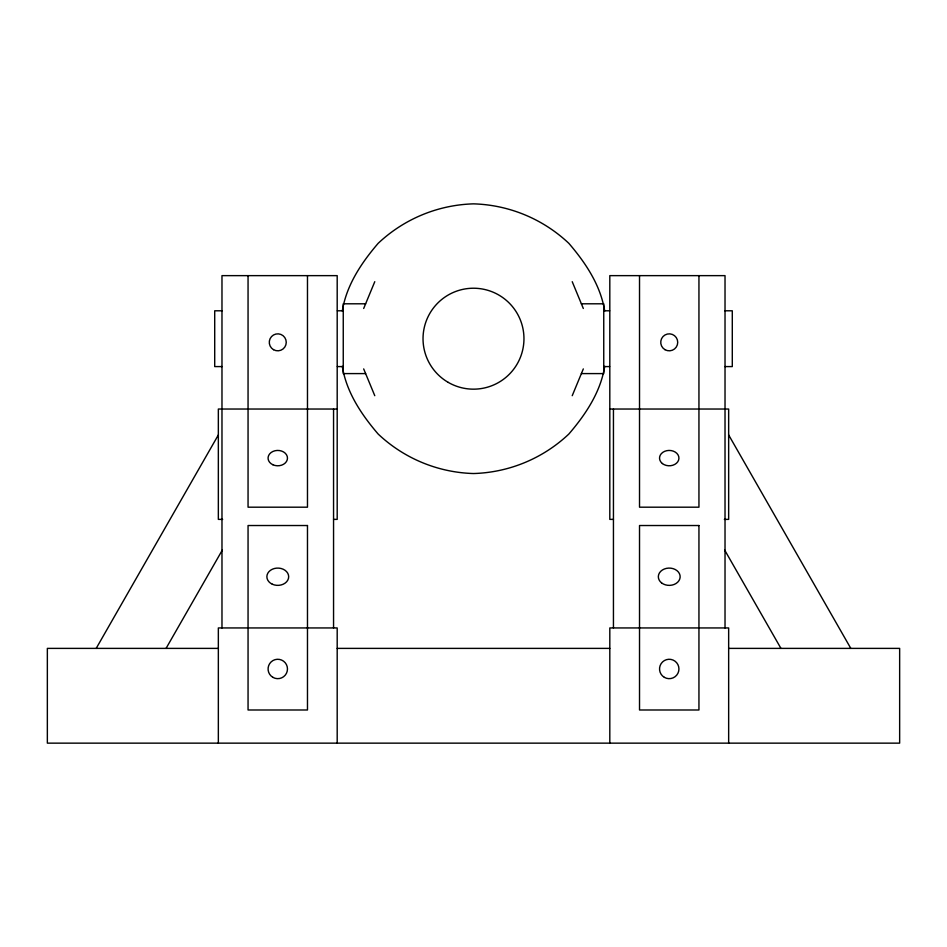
<?xml version="1.0" encoding="UTF-8"?>
<svg xmlns="http://www.w3.org/2000/svg" width="947" height="947" viewBox="0 0 947 947"><rect width="100%" height="100%" fill="white"/><g stroke="black" fill="none" stroke-linecap="round" stroke-linejoin="round"><path stroke-width="1.42" d="M342.293 311.066C346.389 285.272 361.423 262.828 378.149 243.343C404.038 218.923 437.928 204.883 473.5 203.854C509.072 204.883 542.962 218.923 568.851 243.343C585.577 262.828 600.611 285.272 604.707 311.066M604.707 366.323C600.611 392.117 585.577 414.549 568.851 434.034C542.962 458.466 509.072 472.506 473.5 473.536C437.928 472.506 404.038 458.466 378.149 434.034C361.423 414.549 346.389 392.117 342.293 366.323M363.684 308.473L374.775 281.697M572.225 395.692L583.316 368.916M96.192 648.387L218.343 434.945M166.056 648.387L222.344 550.041M365.625 303.798L343.252 303.798L343.252 373.592L365.625 373.592M581.375 303.798L603.748 303.798L603.748 373.592L581.375 373.592M222.095 310.794L214.709 310.794L214.709 366.584L222.095 366.584M337.345 310.794L343.252 310.794M603.748 310.794L609.655 310.794M724.905 310.794L732.291 310.794L732.291 366.584L724.905 366.584M337.345 366.584L343.252 366.584M603.748 366.584L609.655 366.584M337.191 409.033L218.343 409.033L218.343 519.382L222.652 519.382M609.809 409.033L728.657 409.033L728.657 519.382L724.348 519.382M333.557 519.382L337.191 519.382L337.191 275.636L221.977 275.636L221.977 627.944M613.443 519.382L609.809 519.382L609.809 275.636L725.023 275.636L725.023 627.944M218.343 648.387L47.35 648.387L47.35 743.146L899.65 743.146L899.65 648.387L728.657 648.387M337.191 648.387L609.809 648.387M728.657 434.945L850.808 648.387M724.656 550.041L780.944 648.387M572.225 281.697L583.316 308.473M363.684 368.916L374.775 395.692M728.657 743.146L728.657 627.944L609.809 627.944L609.809 743.146M698.945 275.636L698.945 507.19L639.521 507.19L639.521 275.636M613.443 409.033L613.443 627.944M337.191 743.146L337.191 627.944L218.343 627.944L218.343 743.146M333.557 409.033L333.557 627.944M307.479 275.636L307.479 507.19L248.055 507.19L248.055 275.636M307.479 525.526L248.055 525.526L248.055 709.99L307.479 709.99L307.479 525.526M698.945 525.526L639.521 525.526L639.521 709.99L698.945 709.99L698.945 525.526M273.517 349.68A8.487 8.487 0 0 0 286.254 342.329A8.487 8.487 0 0 0 273.517 334.978A8.487 8.487 0 0 0 273.517 349.68M272.914 677.365A9.707 9.707 0 0 0 287.474 668.961A9.707 9.707 0 0 0 272.914 660.568A9.707 9.707 0 0 0 272.914 677.365M272.31 584.216A10.914 8.653 0 0 0 288.681 576.735A10.914 8.653 0 0 0 272.31 569.242A10.914 8.653 0 0 0 272.31 584.216M272.914 464.764A9.707 7.683 0 0 0 287.474 458.111A9.707 7.683 0 0 0 272.914 451.459A9.707 7.683 0 0 0 272.914 464.764M664.983 349.68A8.487 8.487 0 0 0 677.721 342.329A8.487 8.487 0 0 0 664.983 334.978A8.487 8.487 0 0 0 664.983 349.68M664.38 677.365A9.707 9.707 0 0 0 678.94 668.961A9.707 9.707 0 0 0 664.38 660.568A9.707 9.707 0 0 0 664.38 677.365M661.515 582.843A10.914 8.653 0 0 0 679.78 578.972A10.914 8.653 0 0 0 666.404 568.378A10.914 8.653 0 0 0 661.515 582.843M662.379 463.545A9.707 7.683 0 0 0 678.608 460.1A9.707 7.683 0 0 0 666.724 450.689A9.707 7.683 0 0 0 662.379 463.545M448.262 382.399A50.463 50.463 0 0 0 523.963 338.695A50.463 50.463 0 0 0 448.262 294.99A50.463 50.463 0 0 0 448.262 382.399"/></g></svg>
